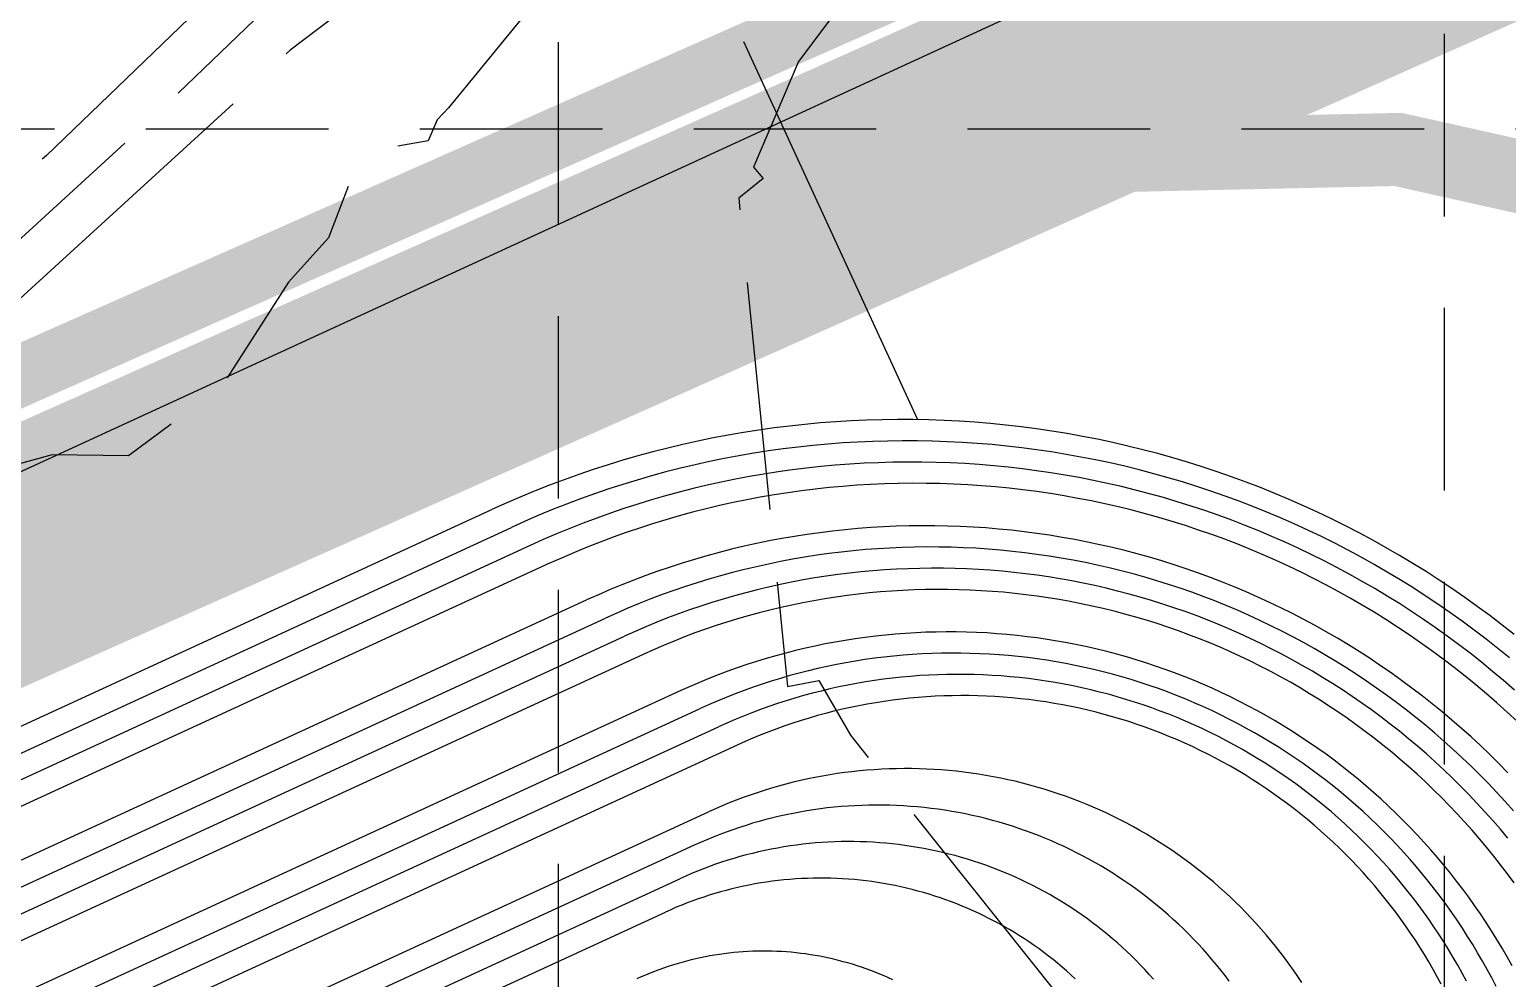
# Model space of a CAD drawing. Header units: inches. Extents: x 2439273 to 2445077, y 7048639 to 7057917.
# Drawn here: x 2443680.6 to 2443923.4, y 7055454.5 to 7055610.4 of the extents above; entities that cross this region are included whole.
import ezdxf

# ---------------------------------------------------------------- set-up
doc = ezdxf.new("R2010")
doc.units = ezdxf.units.IN
doc.header["$LTSCALE"] = 300
doc.header["$MEASUREMENT"] = 0
for name, pattern in [('DASHED', [0.29, 0.25, -0.04]), ('DASHEDX2', [0.165, 0.125, -0.04]), ('HIDDEN', [0.375, 0.25, -0.125]), ('PHANTOM', [4.25, 3.5, -0.15, 0.15, -0.15, 0.15, -0.15])]:
    doc.linetypes.add(name, pattern=pattern)
for name, color, linetype in [('BOUNDARY', 24, 'PHANTOM'), ('DRAINAGE_AREA', 250, 'DASHEDX2'), ('EC', 43, 'DASHEDX2'), ('GRID', 254, 'HIDDEN'), ('LIMITS OF DISTURBANCE', 1, 'HIDDEN'), ('new', 3, 'Continuous'), ('PC', 43, 'DASHEDX2'), ('SILT FENCE', 200, 'Continuous')]:
    doc.layers.add(name, color=color, linetype=linetype)

msp = doc.modelspace()

# ---------------------------------------------------------------- linework, layer by layer
at = {"layer": 'BOUNDARY', "color": 7, "linetype": 'Continuous', "flags": 128}
msp.add_lwpolyline([(2441748.83, 7054649.57), (2442955.13, 7052964.89), (2442981.84, 7052986.15), (2442978.99, 7053079.08), (2443104.99, 7053084.19), (2443124.07, 7053099.39), (2443545.95, 7053500.83), (2443498.64, 7053611.71), (2443514.01, 7053763.96), (2443611.84, 7054000.9), (2443936.29, 7054219.1), (2444200.97, 7054649.75), (2444283.17, 7055046.25), (2444151.98, 7055473.57), (2444011.63, 7055690.75), (2443140.66, 7055289.99)], dxfattribs=at)
msp.add_lwpolyline([(2441748.83, 7054649.57), (2442955.13, 7052964.89), (2442981.84, 7052986.15), (2442978.99, 7053079.08), (2443104.99, 7053084.19), (2443124.07, 7053099.39), (2443545.95, 7053500.83), (2443498.64, 7053611.71), (2443514.01, 7053763.96), (2443611.84, 7054000.9), (2443936.29, 7054219.1), (2444200.97, 7054649.75), (2444283.17, 7055046.25), (2444151.98, 7055473.57), (2444011.63, 7055690.75), (2443140.66, 7055289.99)], dxfattribs=at)
at = {"layer": 'DRAINAGE_AREA', "color": 7, "linetype": 'DASHED', "const_width": 12, "flags": 128}
msp.add_lwpolyline([(2443106.66, 7052755.35), (2443096.8, 7052982.69), (2443073, 7053091.07), (2443087.96, 7053145.28), (2443138.25, 7053196.62), (2443245.64, 7053250.43), (2443396.74, 7053396.94), (2443402.06, 7053410.98), (2443400.1, 7053435.17), (2443361.75, 7053581.78), (2443355.66, 7053626.05), (2443360.45, 7053690.9), (2443396.83, 7053883.3), (2443421.37, 7054049.31), (2443414.77, 7054126.49), (2443427.59, 7054140.78), (2443497.6, 7054080.11), (2443546.45, 7054074.82), (2443599.67, 7054089.86), (2443685.52, 7054148.73), (2443804.94, 7054275.14), (2443922.68, 7054400.33), (2443990.83, 7054505.4), (2444058.57, 7054642.79), (2444106.47, 7054805.37), (2444125.27, 7054960.81), (2444123.2, 7055116.72), (2444064.64, 7055322.88), (2444010.18, 7055463.55), (2443984.7, 7055528.55), (2443959.04, 7055566.29), (2443932.51, 7055584.7), (2443905.48, 7055590.74), (2443851.57, 7055589.55), (2443765.99, 7055561.71), (2443663.38, 7055510.99), (2443526.32, 7055444.97), (2443425.34, 7055399.43), (2443302.28, 7055347.44), (2443212.92, 7055306.2), (2443135.2, 7055270.14), (2442881.65, 7055688.23), (2442876.71, 7055729.81), (2442799.41, 7055726.7), (2442738.04, 7055727.32), (2442685.42, 7055731.26), (2442624.65, 7055737.58), (2442572.25, 7055746.95), (2442523.23, 7055757.19), (2442430.32, 7055787.75), (2442371.93, 7055810.61), (2442291.41, 7055853.15), (2442173.1, 7055922.06), (2442058.06, 7055991.09), (2441727.23, 7056189.12), (2441528.98, 7056300.85), (2441427.34, 7056352.17), (2441386.01, 7056367.81), (2441347.42, 7056379.61), (2441243.61, 7056401.56), (2441166.77, 7056414.97), (2441045.88, 7056423.53), (2440971.8, 7056416.89), (2440887.42, 7056397.1), (2440803.2, 7056370.56), (2440808.87, 7056305.65), (2440829.52, 7056148.48), (2440839.18, 7056106.98), (2440849.31, 7056074.16), (2440863.85, 7056044.5), (2440887.71, 7056006.48), (2440936.05, 7055957.6), (2441004.91, 7055891.69), (2441064.92, 7055847.87)], dxfattribs=at)
at = {"layer": 'EC', "color": 43, "linetype": 'DASHED', "flags": 128}
msp.add_lwpolyline([(2443838.31, 7055717.18), (2443835.66, 7055717.22), (2443835.09, 7055716.97), (2443802.24, 7055673.81), (2443779.65, 7055649.53), (2443723.43, 7055607.07), (2443716.73, 7055600.64), (2443676.55, 7055563.88), (2443676.28, 7055563.46), (2443676.21, 7055563.4), (2443676.14, 7055563.4), (2443676, 7055563.37), (2443674.84, 7055562.87), (2443616.95, 7055535.1), (2443612.7, 7055532.18), (2443561.95, 7055509.09), (2443560.69, 7055508.48), (2443554.57, 7055505.58), (2443504.03, 7055469.56), (2443496.36, 7055466.27), (2443494.11, 7055462.11), (2443487.54, 7055459.03), (2443481.3, 7055454.84), (2443474.35, 7055452.32), (2443466.53, 7055447.86), (2443449.48, 7055444.45), (2443446.17, 7055441.52), (2443444.72, 7055441.11)], dxfattribs=at)
at = {"layer": 'EC', "color": 43, "linetype": 'DASHEDX2', "flags": 128}
for points in [[(2443879.57, 7055706.88), (2443868.28, 7055691.56), (2443867.67, 7055691.57), (2443813.05, 7055668.04), (2443809.28, 7055663.09), (2443806.69, 7055660.3), (2443791.38, 7055648.74), (2443749.47, 7055597.6), (2443747.62, 7055595.62), (2443746.13, 7055592.17), (2443735.16, 7055590.18), (2443729.74, 7055576.24), (2443723.17, 7055568.93), (2443712.45, 7055552.24), (2443705.28, 7055546.58), (2443696.9, 7055540.39), (2443684.34, 7055540.56), (2443656.56, 7055533.04), (2443655.99, 7055532.8), (2443614.25, 7055508.92), (2443602.87, 7055500.21), (2443593.39, 7055495.06), (2443570.41, 7055492.93), (2443562.32, 7055488.39), (2443551.67, 7055480.01), (2443541.68, 7055474.99), (2443537.89, 7055472.16), (2443531.24, 7055460.75), (2443525.71, 7055465.22), (2443518.52, 7055462.14), (2443517.66, 7055460.54), (2443516.52, 7055447.57)], [(2443802.8, 7055694.5), (2443795.2, 7055684.53), (2443752.6, 7055638.77), (2443718.99, 7055613.37), (2443700.07, 7055595.2), (2443672.37, 7055569.87), (2443632.02, 7055550.51), (2443610.36, 7055535.67), (2443575.21, 7055519.67), (2443559.04, 7055511.87), (2443480.73, 7055474.82), (2443475.06, 7055470.78), (2443474.2, 7055470.41), (2443473.95, 7055469.94), (2443473.21, 7055469.59), (2443472.51, 7055469.13), (2443471.73, 7055468.84), (2443470.86, 7055468.34), (2443466.58, 7055467.49), (2443438.76, 7055454), (2443398.23, 7055446.25), (2443378.42, 7055458.39)], [(2443901.86, 7055693.48), (2443896.11, 7055685.69), (2443885.39, 7055681.48), (2443867.39, 7055641.36), (2443854.91, 7055654.75), (2443824.84, 7055641.37), (2443820.65, 7055623.48), (2443807, 7055605.17), (2443799.59, 7055587.82), (2443801.19, 7055585.95), (2443797.16, 7055582.74), (2443805.15, 7055502.53), (2443810.32, 7055503.5), (2443815.52, 7055494.53), (2443872.13, 7055423.65), (2443873.65, 7055412.87), (2443906.2, 7055350.2), (2443918.07, 7055328.74), (2443919.69, 7055326.44), (2443968.58, 7055240.73), (2443976.83, 7055228.83), (2443984.9, 7055214.55), (2443989.14, 7055215.47), (2443997.87, 7055203.26), (2443997.75, 7055216.88), (2444001.92, 7055217.56), (2443998.54, 7055227.49), (2444016.53, 7055241.61), (2444066.41, 7055261.95), (2444083.72, 7055269.04), (2444085.06, 7055267.52), (2444097.05, 7055263.61), (2444115.58, 7055255.98), (2444111.95, 7055234.88), (2444110.18, 7055229.84), (2444102.47, 7055219.23), (2444096.53, 7055212.43), (2444098.15, 7055202.5), (2444090.24, 7055196.52), (2444077.22, 7055189.54), (2444062.54, 7055164.95), (2444056.88, 7055153.88), (2444054.66, 7055174.68), (2444043.67, 7055161.25), (2444016.86, 7055163.03), (2444012.32, 7055157.9), (2444037.59, 7055148.52), (2443971.98, 7055116.52), (2443968.89, 7055114.92), (2443980.57, 7055147.5), (2443977.13, 7055146.34), (2443978.37, 7055146.06), (2443962.84, 7055124.61), (2443953.51, 7055122.41), (2443938.41, 7055119.16), (2443867.04, 7055080.21), (2443865.98, 7055078.87), (2443865.01, 7055077.91), (2443865.12, 7055077.45), (2443864.14, 7055076.79), (2443860.97, 7055075.19), (2443830.92, 7055059.56), (2443787.52, 7055037.11), (2443851.28, 7055024.87), (2443934.34, 7055046.67), (2443967.55, 7055096.43), (2443974.57, 7055094.11), (2444053.33, 7055117.84), (2444066.52, 7055129.61), (2444084.3, 7055137.37), (2444145.69, 7055142.55), (2444139.24, 7055176.48), (2444128.04, 7055227.89), (2444127.62, 7055229.29), (2444120.82, 7055259.22), (2444120.75, 7055259.48), (2444116.9, 7055281.51), (2444114.15, 7055290.3), (2444112.69, 7055292.4), (2444113.48, 7055296.08), (2444050.06, 7055487.43), (2444049.7, 7055493.11), (2444045.78, 7055499.07), (2444045.35, 7055503.67), (2444016.72, 7055544.06), (2443997.19, 7055577.1)], [(2443745.38, 7055649.28), (2443725.56, 7055628), (2443714.54, 7055619.67), (2443683.4, 7055589.77), (2443668.62, 7055576.25), (2443647.09, 7055565.92), (2443608.02, 7055539.16), (2443588.48, 7055530.26), (2443557.4, 7055515.27), (2443503.42, 7055489.72), (2443469.64, 7055474.17), (2443451.15, 7055468.77), (2443436.13, 7055461.49), (2443419.03, 7055458.22), (2443410.67, 7055463.34)]]:
    msp.add_lwpolyline(points, dxfattribs=at)
at = {"layer": 'GRID', "linetype": 'HIDDEN', "ltscale": 0.4}
for p, q in [((2443913.9, 7049369.71), (2443912.8, 7057768.67)), ((2443767.83, 7049368.37), (2443767.41, 7057765.42)), ((2439424.76, 7055594.1), (2444925.44, 7055594.1))]:
    msp.add_line(p, q, dxfattribs=at)
at = {"layer": 'LIMITS OF DISTURBANCE', "linetype": 'HIDDEN', "const_width": 10, "flags": 128}
msp.add_lwpolyline([(2442886.99, 7052945.51), (2442895.43, 7053179.56), (2442913.36, 7053306.08), (2442998.8, 7053329.28), (2443093.73, 7053267.07), (2443296.25, 7053331.38), (2443338.44, 7053257.58), (2443392.24, 7053315.57), (2443340.55, 7053361.96), (2443447.09, 7053414.68), (2443517.82, 7053314.09), (2443574.97, 7053356.59), (2443489.91, 7053468.17), (2443446.06, 7053438.95), (2443383.6, 7053614.29), (2443418.05, 7053884.17), (2443327.03, 7054031.84), (2443323.07, 7054052.94), (2443416.73, 7054128.1), (2443524.9, 7054050.3), (2443573.71, 7054048.98), (2443787.41, 7054200.62), (2444024.68, 7054478.24), (2444110.5, 7054653.51), (2444155.29, 7054902.89), (2444160.77, 7055069.77), (2444147.31, 7055200.65), (2444077.57, 7055450.67), (2443950.4, 7055673.72), (2443333.94, 7055400.63), (2443359.36, 7055365.05), (2443134.35, 7055268.48), (2442886.46, 7055663.65), (2442672.88, 7055635.7), (2442663.99, 7055558.19), (2442899.02, 7055169.89), (2442892.76, 7055099.78), (2442914.05, 7055045.94), (2443178.35, 7054615.25), (2442985.45, 7054501.31), (2442726.73, 7054920.14), (2442733.57, 7054854.12), (2442852.43, 7053970.46), (2442450.39, 7053675.08), (2441832.15, 7054504.96), (2441778.69, 7054488.78), (2441880.34, 7054326.59), (2442122.98, 7053975.48), (2442344.49, 7053665.13), (2442528.89, 7053430.2), (2442805.16, 7053043.91), (2442834.55, 7052997.62)], close=True, dxfattribs=at)
at = {"layer": 'new', "color": 3, "linetype": 'PHANTOM', "flags": 128}
msp.add_lwpolyline([(2441748.83, 7054649.57), (2442955.13, 7052964.89), (2442981.84, 7052986.15), (2442978.99, 7053079.08), (2443104.99, 7053084.19), (2443124.07, 7053099.39), (2443545.95, 7053500.83), (2443498.64, 7053611.71), (2443514.01, 7053763.96), (2443611.84, 7054000.9), (2443936.29, 7054219.1), (2444200.97, 7054649.75), (2444283.17, 7055046.25), (2444151.98, 7055473.57), (2444011.63, 7055690.75), (2443140.66, 7055289.99)], dxfattribs=at)
at = {"layer": 'PC', "color": 24, "linetype": 'Continuous', "flags": 128}
for points in [[(2443826.58, 7055546.34), (2443798.01, 7055608.43)], [(2443924.56, 7055511.04), (2443922.56, 7055512.61), (2443920.54, 7055514.15), (2443918.5, 7055515.66), (2443916.43, 7055517.14), (2443914.33, 7055518.59), (2443912.22, 7055520), (2443910.08, 7055521.38), (2443907.92, 7055522.72), (2443905.74, 7055524.03), (2443903.54, 7055525.31), (2443901.32, 7055526.55), (2443899.08, 7055527.75), (2443896.82, 7055528.92), (2443894.54, 7055530.06), (2443892.25, 7055531.15), (2443889.93, 7055532.21), (2443887.61, 7055533.24), (2443885.26, 7055534.23), (2443882.9, 7055535.18), (2443880.53, 7055536.09), (2443878.14, 7055536.96), (2443875.74, 7055537.8), (2443873.32, 7055538.6), (2443870.9, 7055539.36), (2443868.46, 7055540.09), (2443866.01, 7055540.77), (2443863.55, 7055541.41), (2443861.08, 7055542.02), (2443858.6, 7055542.59), (2443856.11, 7055543.12), (2443853.61, 7055543.6), (2443851.11, 7055544.05), (2443848.6, 7055544.46), (2443846.08, 7055544.83), (2443843.56, 7055545.16), (2443841.03, 7055545.45), (2443838.5, 7055545.7), (2443835.97, 7055545.91), (2443833.43, 7055546.08), (2443830.89, 7055546.21), (2443828.35, 7055546.3), (2443825.8, 7055546.35), (2443823.26, 7055546.36), (2443820.72, 7055546.33), (2443818.17, 7055546.25), (2443815.63, 7055546.14), (2443813.09, 7055545.99), (2443810.56, 7055545.8), (2443808.02, 7055545.57), (2443805.49, 7055545.29), (2443802.97, 7055544.98), (2443800.45, 7055544.63), (2443797.94, 7055544.24), (2443795.43, 7055543.81), (2443792.93, 7055543.34), (2443790.44, 7055542.83), (2443787.96, 7055542.28), (2443785.48, 7055541.69), (2443783.02, 7055541.06), (2443780.56, 7055540.39), (2443778.12, 7055539.69), (2443775.68, 7055538.94), (2443773.26, 7055538.16), (2443770.86, 7055537.34), (2443768.46, 7055536.48), (2443766.08, 7055535.59), (2443763.72, 7055534.65), (2443761.37, 7055533.68), (2443759.03, 7055532.67), (2443756.71, 7055531.63)], [(2443923.77, 7055507.22), (2443921.87, 7055508.77), (2443919.94, 7055510.29), (2443917.99, 7055511.78), (2443916.01, 7055513.23), (2443914.01, 7055514.66), (2443911.99, 7055516.06), (2443909.95, 7055517.42), (2443907.88, 7055518.75), (2443905.8, 7055520.05), (2443903.69, 7055521.31), (2443901.57, 7055522.54), (2443899.42, 7055523.74), (2443897.26, 7055524.91), (2443895.08, 7055526.04), (2443892.88, 7055527.13), (2443890.67, 7055528.19), (2443888.43, 7055529.21), (2443886.19, 7055530.2), (2443883.92, 7055531.16), (2443881.64, 7055532.07), (2443879.35, 7055532.96), (2443877.05, 7055533.8), (2443874.73, 7055534.61), (2443872.4, 7055535.38), (2443870.05, 7055536.12), (2443867.7, 7055536.81), (2443865.33, 7055537.47), (2443862.96, 7055538.1), (2443860.57, 7055538.68), (2443858.18, 7055539.23), (2443855.78, 7055539.74), (2443853.36, 7055540.21), (2443850.95, 7055540.64), (2443848.52, 7055541.04), (2443846.09, 7055541.4), (2443843.66, 7055541.72), (2443841.22, 7055541.99), (2443838.77, 7055542.24), (2443836.33, 7055542.44), (2443833.88, 7055542.6), (2443831.42, 7055542.73), (2443828.97, 7055542.81), (2443826.51, 7055542.86), (2443824.06, 7055542.87), (2443821.6, 7055542.84), (2443819.15, 7055542.77), (2443816.69, 7055542.66), (2443814.24, 7055542.52), (2443811.79, 7055542.33), (2443809.35, 7055542.11), (2443806.91, 7055541.84), (2443804.47, 7055541.54), (2443802.04, 7055541.2), (2443799.61, 7055540.82), (2443797.19, 7055540.41), (2443794.78, 7055539.95), (2443792.37, 7055539.46), (2443789.97, 7055538.93), (2443787.58, 7055538.36), (2443785.2, 7055537.76), (2443782.83, 7055537.11), (2443780.47, 7055536.43), (2443778.12, 7055535.71), (2443775.79, 7055534.96), (2443773.46, 7055534.16), (2443771.15, 7055533.33), (2443768.85, 7055532.47), (2443766.57, 7055531.57), (2443764.3, 7055530.63), (2443762.04, 7055529.66), (2443759.81, 7055528.65)], [(2443924.61, 7055501.92), (2443922.82, 7055503.47), (2443921.01, 7055505), (2443919.17, 7055506.49), (2443917.31, 7055507.96), (2443915.43, 7055509.39), (2443913.52, 7055510.8), (2443911.6, 7055512.18), (2443909.65, 7055513.52), (2443907.68, 7055514.84), (2443905.69, 7055516.12), (2443903.68, 7055517.37), (2443901.65, 7055518.59), (2443899.6, 7055519.78), (2443897.53, 7055520.93), (2443895.44, 7055522.06), (2443893.34, 7055523.15), (2443891.22, 7055524.2), (2443889.08, 7055525.22), (2443886.93, 7055526.21), (2443884.76, 7055527.16), (2443882.58, 7055528.08), (2443880.38, 7055528.97), (2443878.17, 7055529.82), (2443875.95, 7055530.63), (2443873.71, 7055531.41), (2443871.47, 7055532.16), (2443869.21, 7055532.87), (2443866.94, 7055533.54), (2443864.65, 7055534.18), (2443862.36, 7055534.78), (2443860.06, 7055535.34), (2443857.75, 7055535.87), (2443855.44, 7055536.36), (2443853.11, 7055536.82), (2443850.78, 7055537.23), (2443848.45, 7055537.61), (2443846.1, 7055537.96), (2443843.75, 7055538.27), (2443841.4, 7055538.54), (2443839.04, 7055538.77), (2443836.68, 7055538.96), (2443834.32, 7055539.12), (2443831.96, 7055539.24), (2443829.59, 7055539.32), (2443827.22, 7055539.37), (2443824.85, 7055539.38), (2443822.48, 7055539.35), (2443820.12, 7055539.28), (2443817.75, 7055539.18), (2443815.39, 7055539.04), (2443813.02, 7055538.86), (2443810.67, 7055538.64), (2443808.31, 7055538.39), (2443805.96, 7055538.1), (2443803.62, 7055537.77), (2443801.28, 7055537.41), (2443798.94, 7055537.01), (2443796.61, 7055536.57), (2443794.29, 7055536.09), (2443791.98, 7055535.58), (2443789.68, 7055535.03), (2443787.38, 7055534.45), (2443785.1, 7055533.83), (2443782.82, 7055533.17), (2443780.56, 7055532.48), (2443778.3, 7055531.75), (2443776.06, 7055530.98), (2443773.83, 7055530.18), (2443771.62, 7055529.35), (2443769.41, 7055528.48), (2443767.22, 7055527.58), (2443765.05, 7055526.64), (2443762.89, 7055525.66)], [(2443925.09, 7055496.75), (2443923.41, 7055498.3), (2443921.71, 7055499.82), (2443919.99, 7055501.32), (2443918.25, 7055502.78), (2443916.48, 7055504.22), (2443914.69, 7055505.63), (2443912.87, 7055507.02), (2443911.04, 7055508.37), (2443909.18, 7055509.7), (2443907.31, 7055510.99), (2443905.41, 7055512.26), (2443903.49, 7055513.49), (2443901.56, 7055514.7), (2443899.6, 7055515.87), (2443897.63, 7055517.02), (2443895.64, 7055518.13), (2443893.63, 7055519.21), (2443891.6, 7055520.26), (2443889.56, 7055521.28), (2443887.5, 7055522.26), (2443885.43, 7055523.21), (2443883.34, 7055524.13), (2443881.24, 7055525.02), (2443879.13, 7055525.87), (2443877, 7055526.69), (2443874.86, 7055527.47), (2443872.7, 7055528.22), (2443870.54, 7055528.94), (2443868.36, 7055529.62), (2443866.18, 7055530.27), (2443863.98, 7055530.88), (2443861.77, 7055531.46), (2443859.56, 7055532), (2443857.33, 7055532.51), (2443855.1, 7055532.99), (2443852.87, 7055533.42), (2443850.62, 7055533.83), (2443848.37, 7055534.19), (2443846.11, 7055534.52), (2443843.85, 7055534.82), (2443841.59, 7055535.08), (2443839.32, 7055535.3), (2443837.04, 7055535.49), (2443834.77, 7055535.64), (2443832.49, 7055535.76), (2443830.21, 7055535.84), (2443827.93, 7055535.88), (2443825.65, 7055535.89), (2443823.37, 7055535.86), (2443821.09, 7055535.8), (2443818.81, 7055535.7), (2443816.54, 7055535.56), (2443814.26, 7055535.39), (2443811.99, 7055535.18), (2443809.72, 7055534.94), (2443807.46, 7055534.66), (2443805.2, 7055534.34), (2443802.95, 7055533.99), (2443800.7, 7055533.61), (2443798.46, 7055533.18), (2443796.22, 7055532.73), (2443794, 7055532.23), (2443791.78, 7055531.71), (2443789.57, 7055531.14), (2443787.37, 7055530.54), (2443785.18, 7055529.91), (2443783, 7055529.24), (2443780.83, 7055528.54), (2443778.67, 7055527.81), (2443776.52, 7055527.04), (2443774.39, 7055526.23), (2443772.27, 7055525.4), (2443770.16, 7055524.53), (2443768.06, 7055523.62), (2443765.98, 7055522.69)], [(2443148.8, 7055251.91), (2443756.71, 7055531.63)], [(2443150.47, 7055248.27), (2443759.81, 7055528.65)], [(2443923.53, 7055488.35), (2443922.05, 7055489.86), (2443920.56, 7055491.33), (2443919.03, 7055492.79), (2443917.49, 7055494.22), (2443915.92, 7055495.62), (2443914.33, 7055497), (2443912.72, 7055498.36), (2443911.09, 7055499.68), (2443909.43, 7055500.99), (2443907.76, 7055502.26), (2443906.07, 7055503.51), (2443904.35, 7055504.74), (2443902.62, 7055505.93), (2443900.87, 7055507.1), (2443899.1, 7055508.24), (2443897.31, 7055509.36), (2443895.51, 7055510.44), (2443893.69, 7055511.5), (2443891.85, 7055512.52), (2443890, 7055513.52), (2443888.13, 7055514.49), (2443886.24, 7055515.43), (2443884.34, 7055516.33), (2443882.43, 7055517.21), (2443880.5, 7055518.06), (2443878.56, 7055518.88), (2443876.61, 7055519.66), (2443874.64, 7055520.42), (2443872.67, 7055521.14), (2443870.68, 7055521.84), (2443868.68, 7055522.5), (2443866.67, 7055523.13), (2443864.66, 7055523.73), (2443862.63, 7055524.29), (2443860.59, 7055524.83), (2443858.55, 7055525.33), (2443856.49, 7055525.8), (2443854.44, 7055526.23), (2443852.37, 7055526.64), (2443850.3, 7055527.01), (2443848.22, 7055527.35), (2443846.14, 7055527.65), (2443844.05, 7055527.93), (2443841.96, 7055528.17), (2443839.86, 7055528.37), (2443837.77, 7055528.55), (2443835.66, 7055528.69), (2443833.56, 7055528.79), (2443831.46, 7055528.87), (2443829.35, 7055528.91), (2443827.25, 7055528.92), (2443825.14, 7055528.89), (2443823.04, 7055528.83), (2443820.94, 7055528.74), (2443818.84, 7055528.61), (2443816.74, 7055528.45), (2443814.64, 7055528.26), (2443812.55, 7055528.04), (2443810.46, 7055527.78), (2443808.37, 7055527.49), (2443806.29, 7055527.16), (2443804.22, 7055526.81), (2443802.15, 7055526.42), (2443800.09, 7055525.99), (2443798.03, 7055525.54), (2443795.98, 7055525.05), (2443793.94, 7055524.53), (2443791.91, 7055523.98), (2443789.89, 7055523.4), (2443787.88, 7055522.78), (2443785.87, 7055522.13), (2443783.88, 7055521.45), (2443781.9, 7055520.74), (2443779.93, 7055520), (2443777.97, 7055519.23), (2443776.03, 7055518.43), (2443774.09, 7055517.59), (2443772.17, 7055516.73)], [(2443762.89, 7055525.66), (2443152.14, 7055244.64)], [(2443924.42, 7055482.11), (2443923.08, 7055483.61), (2443921.71, 7055485.1), (2443920.32, 7055486.56), (2443918.9, 7055488), (2443917.47, 7055489.41), (2443916.01, 7055490.81), (2443914.53, 7055492.18), (2443913.02, 7055493.52), (2443911.5, 7055494.84), (2443909.96, 7055496.14), (2443908.39, 7055497.42), (2443906.81, 7055498.66), (2443905.2, 7055499.89), (2443903.58, 7055501.09), (2443901.94, 7055502.26), (2443900.28, 7055503.4), (2443898.6, 7055504.52), (2443896.9, 7055505.62), (2443895.19, 7055506.68), (2443893.46, 7055507.72), (2443891.72, 7055508.73), (2443889.96, 7055509.72), (2443888.18, 7055510.67), (2443886.39, 7055511.6), (2443884.58, 7055512.5), (2443882.76, 7055513.37), (2443880.93, 7055514.21), (2443879.08, 7055515.03), (2443877.22, 7055515.81), (2443875.35, 7055516.56), (2443873.47, 7055517.29), (2443871.57, 7055517.98), (2443869.67, 7055518.64), (2443867.75, 7055519.28), (2443865.83, 7055519.88), (2443863.89, 7055520.46), (2443861.95, 7055521), (2443860, 7055521.51), (2443858.04, 7055521.99), (2443856.07, 7055522.44), (2443854.1, 7055522.86), (2443852.12, 7055523.25), (2443850.14, 7055523.6), (2443848.14, 7055523.93), (2443846.15, 7055524.22), (2443844.15, 7055524.48), (2443842.14, 7055524.71), (2443840.14, 7055524.91), (2443838.13, 7055525.08), (2443836.11, 7055525.21), (2443834.1, 7055525.31), (2443832.08, 7055525.38), (2443830.07, 7055525.42), (2443828.05, 7055525.43), (2443826.03, 7055525.4), (2443824.01, 7055525.35), (2443822, 7055525.26), (2443819.98, 7055525.14), (2443817.97, 7055524.99), (2443815.96, 7055524.8), (2443813.96, 7055524.59), (2443811.96, 7055524.34), (2443809.96, 7055524.06), (2443807.96, 7055523.75), (2443805.98, 7055523.41), (2443803.99, 7055523.03), (2443802.02, 7055522.63), (2443800.05, 7055522.19), (2443798.09, 7055521.73), (2443796.13, 7055521.23), (2443794.18, 7055520.7), (2443792.25, 7055520.14), (2443790.32, 7055519.55), (2443788.4, 7055518.93), (2443786.49, 7055518.28), (2443784.59, 7055517.6), (2443782.7, 7055516.89), (2443780.82, 7055516.15), (2443778.96, 7055515.38), (2443777.11, 7055514.58), (2443775.27, 7055513.75)], [(2443765.98, 7055522.69), (2443153.81, 7055241.01)], [(2443923.53, 7055477.57), (2443922.29, 7055479.05), (2443921.03, 7055480.51), (2443919.74, 7055481.94), (2443918.43, 7055483.36), (2443917.1, 7055484.76), (2443915.75, 7055486.14), (2443914.38, 7055487.49), (2443912.98, 7055488.82), (2443911.56, 7055490.13), (2443910.13, 7055491.42), (2443908.67, 7055492.69), (2443907.19, 7055493.93), (2443905.7, 7055495.15), (2443904.18, 7055496.34), (2443902.65, 7055497.51), (2443901.09, 7055498.66), (2443899.52, 7055499.78), (2443897.94, 7055500.88), (2443896.33, 7055501.95), (2443894.71, 7055502.99), (2443893.07, 7055504.01), (2443891.42, 7055505.01), (2443889.75, 7055505.97), (2443888.06, 7055506.91), (2443886.36, 7055507.83), (2443884.65, 7055508.72), (2443882.92, 7055509.58), (2443881.18, 7055510.41), (2443879.43, 7055511.21), (2443877.66, 7055511.99), (2443875.88, 7055512.74), (2443874.09, 7055513.46), (2443872.29, 7055514.15), (2443870.48, 7055514.82), (2443868.66, 7055515.45), (2443866.83, 7055516.06), (2443864.98, 7055516.64), (2443863.13, 7055517.18), (2443861.28, 7055517.7), (2443859.41, 7055518.19), (2443857.54, 7055518.65), (2443855.65, 7055519.08), (2443853.77, 7055519.48), (2443851.87, 7055519.85), (2443849.97, 7055520.19), (2443848.07, 7055520.5), (2443846.16, 7055520.78), (2443844.25, 7055521.03), (2443842.33, 7055521.25), (2443840.41, 7055521.44), (2443838.49, 7055521.6), (2443836.56, 7055521.73), (2443834.63, 7055521.83), (2443832.71, 7055521.9), (2443830.78, 7055521.94), (2443828.85, 7055521.94), (2443826.92, 7055521.92), (2443824.99, 7055521.86), (2443823.06, 7055521.78), (2443821.13, 7055521.66), (2443819.21, 7055521.52), (2443817.29, 7055521.34), (2443815.37, 7055521.14), (2443813.45, 7055520.9), (2443811.54, 7055520.63), (2443809.64, 7055520.34), (2443807.74, 7055520.01), (2443805.84, 7055519.65), (2443803.95, 7055519.26), (2443802.06, 7055518.85), (2443800.19, 7055518.4), (2443798.32, 7055517.92), (2443796.46, 7055517.42), (2443794.6, 7055516.88), (2443792.76, 7055516.32), (2443790.92, 7055515.72), (2443789.09, 7055515.1), (2443787.28, 7055514.45), (2443785.47, 7055513.77), (2443783.68, 7055513.06), (2443781.89, 7055512.33), (2443780.12, 7055511.56), (2443778.36, 7055510.77)], [(2443924.53, 7055470.26), (2443923.44, 7055471.75), (2443922.33, 7055473.21), (2443921.19, 7055474.66), (2443920.03, 7055476.09), (2443918.84, 7055477.5), (2443917.64, 7055478.9), (2443916.41, 7055480.27), (2443915.16, 7055481.62), (2443913.89, 7055482.96), (2443912.6, 7055484.27), (2443911.29, 7055485.56), (2443909.96, 7055486.84), (2443908.6, 7055488.09), (2443907.23, 7055489.32), (2443905.84, 7055490.52), (2443904.43, 7055491.71), (2443903, 7055492.87), (2443901.56, 7055494.01), (2443900.09, 7055495.13), (2443898.61, 7055496.22), (2443897.11, 7055497.29), (2443895.59, 7055498.34), (2443894.06, 7055499.36), (2443892.51, 7055500.36), (2443890.95, 7055501.33), (2443889.37, 7055502.28), (2443887.78, 7055503.21), (2443886.17, 7055504.11), (2443884.55, 7055504.98), (2443882.91, 7055505.82), (2443881.26, 7055506.65), (2443879.6, 7055507.44), (2443877.93, 7055508.21), (2443876.24, 7055508.95), (2443874.54, 7055509.67), (2443872.83, 7055510.35), (2443871.11, 7055511.02), (2443869.38, 7055511.65), (2443867.64, 7055512.26), (2443865.9, 7055512.84), (2443864.14, 7055513.39), (2443862.37, 7055513.91), (2443860.6, 7055514.4), (2443858.82, 7055514.87), (2443857.03, 7055515.31), (2443855.23, 7055515.72), (2443853.43, 7055516.1), (2443851.62, 7055516.46), (2443849.81, 7055516.78), (2443847.99, 7055517.08), (2443846.17, 7055517.35), (2443844.34, 7055517.59), (2443842.51, 7055517.8), (2443840.68, 7055517.98), (2443838.84, 7055518.13), (2443837, 7055518.25), (2443835.17, 7055518.34), (2443833.32, 7055518.41), (2443831.48, 7055518.44), (2443829.64, 7055518.45), (2443827.8, 7055518.43), (2443825.96, 7055518.38), (2443824.12, 7055518.3), (2443822.28, 7055518.19), (2443820.44, 7055518.05), (2443818.61, 7055517.88), (2443816.78, 7055517.68), (2443814.95, 7055517.46), (2443813.12, 7055517.2), (2443811.3, 7055516.92), (2443809.49, 7055516.61), (2443807.68, 7055516.26), (2443805.87, 7055515.89), (2443804.07, 7055515.5), (2443802.28, 7055515.07), (2443800.5, 7055514.62), (2443798.72, 7055514.13), (2443796.95, 7055513.62), (2443795.19, 7055513.08), (2443793.44, 7055512.52), (2443791.69, 7055511.92), (2443789.96, 7055511.3), (2443788.23, 7055510.65), (2443786.52, 7055509.97), (2443784.82, 7055509.27), (2443783.13, 7055508.54), (2443781.45, 7055507.78)], [(2443157.16, 7055233.74), (2443772.17, 7055516.73)], [(2443158.83, 7055230.1), (2443775.27, 7055513.75)], [(2443924.21, 7055456.62), (2443923.4, 7055458.07), (2443922.56, 7055459.51), (2443921.71, 7055460.94), (2443920.83, 7055462.36), (2443919.93, 7055463.76), (2443919, 7055465.15), (2443918.06, 7055466.52), (2443917.09, 7055467.88), (2443916.1, 7055469.22), (2443915.09, 7055470.55), (2443914.07, 7055471.86), (2443913.01, 7055473.15), (2443911.94, 7055474.43), (2443910.85, 7055475.69), (2443909.74, 7055476.93), (2443908.61, 7055478.16), (2443907.46, 7055479.36), (2443906.29, 7055480.55), (2443905.11, 7055481.72), (2443903.9, 7055482.87), (2443902.68, 7055484), (2443901.44, 7055485.12), (2443900.18, 7055486.21), (2443898.9, 7055487.28), (2443897.61, 7055488.33), (2443896.3, 7055489.37), (2443894.98, 7055490.38), (2443893.64, 7055491.37), (2443892.28, 7055492.33), (2443890.91, 7055493.28), (2443889.52, 7055494.21), (2443888.12, 7055495.11), (2443886.71, 7055495.99), (2443885.28, 7055496.85), (2443883.84, 7055497.68), (2443882.38, 7055498.5), (2443880.91, 7055499.29), (2443879.43, 7055500.05), (2443877.94, 7055500.8), (2443876.44, 7055501.51), (2443874.92, 7055502.21), (2443873.4, 7055502.88), (2443871.86, 7055503.53), (2443870.32, 7055504.15), (2443868.76, 7055504.75), (2443867.2, 7055505.32), (2443865.62, 7055505.87), (2443864.04, 7055506.4), (2443862.45, 7055506.89), (2443860.85, 7055507.37), (2443859.25, 7055507.82), (2443857.63, 7055508.24), (2443856.02, 7055508.64), (2443854.39, 7055509.01), (2443852.76, 7055509.35), (2443851.13, 7055509.67), (2443849.49, 7055509.97), (2443847.84, 7055510.24), (2443846.19, 7055510.48), (2443844.54, 7055510.69), (2443842.88, 7055510.88), (2443841.22, 7055511.05), (2443839.56, 7055511.18), (2443837.9, 7055511.3), (2443836.24, 7055511.38), (2443834.57, 7055511.44), (2443832.9, 7055511.47), (2443831.24, 7055511.48), (2443829.57, 7055511.46), (2443827.91, 7055511.41), (2443826.24, 7055511.34), (2443824.58, 7055511.24), (2443822.92, 7055511.11), (2443821.26, 7055510.96), (2443819.6, 7055510.78), (2443817.94, 7055510.58), (2443816.29, 7055510.35), (2443814.65, 7055510.09), (2443813.01, 7055509.81), (2443811.37, 7055509.5), (2443809.73, 7055509.16), (2443808.11, 7055508.8), (2443806.49, 7055508.42), (2443804.87, 7055508.01), (2443803.26, 7055507.57), (2443801.66, 7055507.11), (2443800.07, 7055506.62), (2443798.48, 7055506.11), (2443796.91, 7055505.57), (2443795.34, 7055505.01), (2443793.78, 7055504.42), (2443792.23, 7055503.81), (2443790.69, 7055503.17), (2443789.16, 7055502.51), (2443787.64, 7055501.83)], [(2443160.51, 7055226.46), (2443778.36, 7055510.77)], [(2443781.45, 7055507.78), (2443162.17, 7055222.84)], [(2443921.58, 7055453.22), (2443920.86, 7055454.63), (2443920.11, 7055456.02), (2443919.34, 7055457.4), (2443918.55, 7055458.76), (2443917.74, 7055460.12), (2443916.91, 7055461.46), (2443916.06, 7055462.79), (2443915.18, 7055464.1), (2443914.29, 7055465.4), (2443913.37, 7055466.69), (2443912.44, 7055467.96), (2443911.48, 7055469.22), (2443910.5, 7055470.46), (2443909.51, 7055471.68), (2443908.49, 7055472.89), (2443907.46, 7055474.09), (2443906.41, 7055475.26), (2443905.34, 7055476.42), (2443904.25, 7055477.57), (2443903.14, 7055478.69), (2443902.02, 7055479.8), (2443900.88, 7055480.89), (2443899.72, 7055481.96), (2443898.54, 7055483.02), (2443897.35, 7055484.05), (2443896.14, 7055485.07), (2443894.92, 7055486.07), (2443893.68, 7055487.04), (2443892.42, 7055488), (2443891.15, 7055488.94), (2443889.87, 7055489.86), (2443888.57, 7055490.75), (2443887.25, 7055491.63), (2443885.93, 7055492.48), (2443884.59, 7055493.32), (2443883.23, 7055494.13), (2443881.87, 7055494.92), (2443880.49, 7055495.69), (2443879.1, 7055496.44), (2443877.7, 7055497.17), (2443876.28, 7055497.87), (2443874.86, 7055498.55), (2443873.42, 7055499.21), (2443871.98, 7055499.85), (2443870.52, 7055500.46), (2443869.06, 7055501.05), (2443867.58, 7055501.62), (2443866.1, 7055502.16), (2443864.61, 7055502.68), (2443863.11, 7055503.18), (2443861.61, 7055503.65), (2443860.09, 7055504.1), (2443858.57, 7055504.52), (2443857.04, 7055504.92), (2443855.51, 7055505.3), (2443853.97, 7055505.65), (2443852.43, 7055505.98), (2443850.88, 7055506.28), (2443849.32, 7055506.56), (2443847.77, 7055506.81), (2443846.2, 7055507.04), (2443844.64, 7055507.25), (2443843.07, 7055507.43), (2443841.5, 7055507.58), (2443839.92, 7055507.71), (2443838.35, 7055507.82), (2443836.77, 7055507.9), (2443835.19, 7055507.95), (2443833.62, 7055507.98), (2443832.04, 7055507.99), (2443830.46, 7055507.97), (2443828.88, 7055507.93), (2443827.3, 7055507.86), (2443825.73, 7055507.76), (2443824.15, 7055507.64), (2443822.58, 7055507.5), (2443821.01, 7055507.33), (2443819.44, 7055507.14), (2443817.88, 7055506.92), (2443816.32, 7055506.67), (2443814.76, 7055506.41), (2443813.21, 7055506.11), (2443811.67, 7055505.8), (2443810.12, 7055505.46), (2443808.59, 7055505.09), (2443807.06, 7055504.7), (2443805.53, 7055504.29), (2443804.02, 7055503.85), (2443802.51, 7055503.39), (2443801.01, 7055502.9), (2443799.51, 7055502.39), (2443798.03, 7055501.86), (2443796.55, 7055501.3), (2443795.08, 7055500.72), (2443793.62, 7055500.12), (2443792.17, 7055499.5), (2443790.73, 7055498.85)], [(2443916.72, 7055454.1), (2443916.02, 7055455.42), (2443915.29, 7055456.72), (2443914.55, 7055458.01), (2443913.78, 7055459.29), (2443912.99, 7055460.56), (2443912.19, 7055461.81), (2443911.36, 7055463.05), (2443910.51, 7055464.28), (2443909.65, 7055465.5), (2443908.77, 7055466.7), (2443907.86, 7055467.88), (2443906.94, 7055469.06), (2443906, 7055470.21), (2443905.04, 7055471.36), (2443904.07, 7055472.48), (2443903.07, 7055473.59), (2443902.06, 7055474.69), (2443901.03, 7055475.77), (2443899.99, 7055476.83), (2443898.93, 7055477.88), (2443897.85, 7055478.91), (2443896.75, 7055479.92), (2443895.64, 7055480.92), (2443894.52, 7055481.9), (2443893.38, 7055482.85), (2443892.22, 7055483.8), (2443891.05, 7055484.72), (2443889.86, 7055485.62), (2443888.66, 7055486.51), (2443887.45, 7055487.38), (2443886.22, 7055488.22), (2443884.98, 7055489.05), (2443883.73, 7055489.86), (2443882.46, 7055490.65), (2443881.19, 7055491.41), (2443879.9, 7055492.16), (2443878.59, 7055492.89), (2443877.28, 7055493.6), (2443875.96, 7055494.28), (2443874.62, 7055494.95), (2443873.28, 7055495.59), (2443871.92, 7055496.21), (2443870.56, 7055496.81), (2443869.18, 7055497.39), (2443867.8, 7055497.95), (2443866.41, 7055498.48), (2443865.01, 7055499), (2443863.6, 7055499.49), (2443862.18, 7055499.96), (2443860.76, 7055500.4), (2443859.33, 7055500.83), (2443857.9, 7055501.23), (2443856.45, 7055501.6), (2443855.01, 7055501.96), (2443853.55, 7055502.29), (2443852.09, 7055502.6), (2443850.63, 7055502.89), (2443849.16, 7055503.15), (2443847.69, 7055503.39), (2443846.22, 7055503.61), (2443844.74, 7055503.8), (2443843.26, 7055503.97), (2443841.77, 7055504.12), (2443840.29, 7055504.24), (2443838.8, 7055504.34), (2443837.31, 7055504.42), (2443835.82, 7055504.47), (2443834.33, 7055504.5), (2443832.84, 7055504.5), (2443831.35, 7055504.48), (2443829.85, 7055504.44), (2443828.37, 7055504.38), (2443826.88, 7055504.29), (2443825.39, 7055504.17), (2443823.9, 7055504.04), (2443822.42, 7055503.88), (2443820.94, 7055503.7), (2443819.47, 7055503.49), (2443817.99, 7055503.26), (2443816.52, 7055503.01), (2443815.06, 7055502.73), (2443813.6, 7055502.43), (2443812.14, 7055502.11), (2443810.69, 7055501.76), (2443809.25, 7055501.4), (2443807.81, 7055501.01), (2443806.37, 7055500.59), (2443804.95, 7055500.16), (2443803.53, 7055499.7), (2443802.12, 7055499.22), (2443800.71, 7055498.71), (2443799.32, 7055498.19), (2443797.93, 7055497.64), (2443796.55, 7055497.07), (2443795.18, 7055496.48), (2443793.83, 7055495.87)], [(2443787.64, 7055501.83), (2443165.52, 7055215.57)], [(2443912.58, 7055453.58), (2443911.92, 7055454.82), (2443911.24, 7055456.04), (2443910.54, 7055457.26), (2443909.82, 7055458.46), (2443909.08, 7055459.66), (2443908.32, 7055460.84), (2443907.54, 7055462), (2443906.74, 7055463.16), (2443905.93, 7055464.3), (2443905.1, 7055465.43), (2443904.25, 7055466.55), (2443903.38, 7055467.65), (2443902.5, 7055468.74), (2443901.59, 7055469.82), (2443900.68, 7055470.88), (2443899.74, 7055471.93), (2443898.79, 7055472.96), (2443897.82, 7055473.97), (2443896.84, 7055474.97), (2443895.84, 7055475.96), (2443894.82, 7055476.93), (2443893.79, 7055477.88), (2443892.75, 7055478.82), (2443891.69, 7055479.74), (2443890.61, 7055480.64), (2443889.52, 7055481.53), (2443888.42, 7055482.4), (2443887.31, 7055483.25), (2443886.18, 7055484.08), (2443885.04, 7055484.9), (2443883.88, 7055485.69), (2443882.71, 7055486.47), (2443881.53, 7055487.23), (2443880.34, 7055487.97), (2443879.14, 7055488.7), (2443877.93, 7055489.4), (2443876.7, 7055490.09), (2443875.46, 7055490.75), (2443874.22, 7055491.4), (2443872.96, 7055492.02), (2443871.7, 7055492.63), (2443870.42, 7055493.21), (2443869.14, 7055493.78), (2443867.84, 7055494.32), (2443866.54, 7055494.85), (2443865.23, 7055495.35), (2443863.91, 7055495.83), (2443862.59, 7055496.29), (2443861.26, 7055496.74), (2443859.92, 7055497.16), (2443858.57, 7055497.55), (2443857.22, 7055497.93), (2443855.86, 7055498.29), (2443854.5, 7055498.62), (2443853.13, 7055498.93), (2443851.76, 7055499.23), (2443850.38, 7055499.5), (2443849, 7055499.74), (2443847.62, 7055499.97), (2443846.23, 7055500.17), (2443844.84, 7055500.35), (2443843.44, 7055500.51), (2443842.04, 7055500.65), (2443840.65, 7055500.77), (2443839.25, 7055500.86), (2443837.84, 7055500.93), (2443836.44, 7055500.98), (2443835.04, 7055501.01), (2443833.64, 7055501.01), (2443832.23, 7055501), (2443830.83, 7055500.96), (2443829.43, 7055500.9), (2443828.03, 7055500.81), (2443826.63, 7055500.71), (2443825.23, 7055500.58), (2443823.83, 7055500.43), (2443822.44, 7055500.26), (2443821.05, 7055500.06), (2443819.66, 7055499.85), (2443818.28, 7055499.61), (2443816.9, 7055499.35), (2443815.53, 7055499.07), (2443814.16, 7055498.76), (2443812.79, 7055498.44), (2443811.43, 7055498.09), (2443810.08, 7055497.72), (2443808.73, 7055497.33), (2443807.39, 7055496.92), (2443806.05, 7055496.49), (2443804.72, 7055496.04), (2443803.4, 7055495.57), (2443802.09, 7055495.07), (2443800.78, 7055494.56), (2443799.49, 7055494.02), (2443798.2, 7055493.46), (2443796.92, 7055492.89), (2443170.53, 7055204.67)], [(2443167.19, 7055211.94), (2443790.73, 7055498.85)], [(2443168.86, 7055208.3), (2443793.83, 7055495.87)], [(2443889.68, 7055453.86), (2443889, 7055454.88), (2443888.3, 7055455.9), (2443887.59, 7055456.9), (2443886.86, 7055457.88), (2443886.12, 7055458.86), (2443885.36, 7055459.83), (2443884.58, 7055460.78), (2443883.79, 7055461.72), (2443882.99, 7055462.65), (2443882.17, 7055463.57), (2443881.34, 7055464.47), (2443880.49, 7055465.36), (2443879.63, 7055466.23), (2443878.76, 7055467.1), (2443877.87, 7055467.94), (2443876.97, 7055468.78), (2443876.05, 7055469.6), (2443875.13, 7055470.4), (2443874.19, 7055471.19), (2443873.23, 7055471.97), (2443872.27, 7055472.73), (2443871.29, 7055473.47), (2443870.3, 7055474.2), (2443869.31, 7055474.92), (2443868.29, 7055475.61), (2443867.27, 7055476.29), (2443866.24, 7055476.96), (2443865.2, 7055477.61), (2443864.15, 7055478.24), (2443863.08, 7055478.86), (2443862.01, 7055479.46), (2443860.93, 7055480.04), (2443859.84, 7055480.6), (2443858.74, 7055481.15), (2443857.63, 7055481.68), (2443856.52, 7055482.19), (2443855.39, 7055482.69), (2443854.26, 7055483.16), (2443853.12, 7055483.62), (2443851.97, 7055484.06), (2443850.82, 7055484.49), (2443849.66, 7055484.89), (2443848.5, 7055485.28), (2443847.32, 7055485.64), (2443846.15, 7055485.99), (2443844.96, 7055486.32), (2443843.78, 7055486.63), (2443842.58, 7055486.93), (2443841.39, 7055487.2), (2443840.19, 7055487.46), (2443838.98, 7055487.69), (2443837.77, 7055487.91), (2443836.56, 7055488.11), (2443835.34, 7055488.28), (2443834.13, 7055488.44), (2443832.91, 7055488.58), (2443831.68, 7055488.7), (2443830.46, 7055488.8), (2443829.24, 7055488.89), (2443828.01, 7055488.95), (2443826.78, 7055488.99), (2443825.55, 7055489.02), (2443824.33, 7055489.02), (2443823.1, 7055489.01), (2443821.87, 7055488.97), (2443820.64, 7055488.92), (2443819.42, 7055488.84), (2443818.19, 7055488.75), (2443816.97, 7055488.64), (2443815.75, 7055488.51), (2443814.53, 7055488.36), (2443813.31, 7055488.19), (2443812.1, 7055488), (2443810.89, 7055487.79), (2443809.68, 7055487.56), (2443808.48, 7055487.32), (2443807.28, 7055487.05), (2443806.09, 7055486.77), (2443804.9, 7055486.46), (2443803.71, 7055486.14), (2443802.53, 7055485.8), (2443801.36, 7055485.44), (2443800.19, 7055485.06), (2443799.03, 7055484.67), (2443797.87, 7055484.25), (2443796.72, 7055483.82), (2443795.58, 7055483.37), (2443794.44, 7055482.9), (2443793.32, 7055482.41), (2443792.2, 7055481.91)], [(2443877.74, 7055454.11), (2443877.05, 7055455.02), (2443876.35, 7055455.92), (2443875.63, 7055456.8), (2443874.89, 7055457.68), (2443874.15, 7055458.54), (2443873.39, 7055459.39), (2443872.61, 7055460.23), (2443871.83, 7055461.05), (2443871.03, 7055461.87), (2443870.22, 7055462.67), (2443869.39, 7055463.45), (2443868.55, 7055464.23), (2443867.71, 7055464.99), (2443866.84, 7055465.74), (2443865.97, 7055466.47), (2443865.09, 7055467.19), (2443864.19, 7055467.9), (2443863.29, 7055468.59), (2443862.37, 7055469.26), (2443861.44, 7055469.93), (2443860.5, 7055470.58), (2443859.55, 7055471.21), (2443858.59, 7055471.83), (2443857.63, 7055472.43), (2443856.65, 7055473.02), (2443855.66, 7055473.59), (2443854.67, 7055474.14), (2443853.66, 7055474.68), (2443852.65, 7055475.21), (2443851.63, 7055475.72), (2443850.6, 7055476.21), (2443849.56, 7055476.68), (2443848.52, 7055477.14), (2443847.47, 7055477.59), (2443846.41, 7055478.01), (2443845.35, 7055478.42), (2443844.28, 7055478.81), (2443843.2, 7055479.19), (2443842.12, 7055479.55), (2443841.03, 7055479.89), (2443839.94, 7055480.21), (2443838.84, 7055480.52), (2443837.73, 7055480.81), (2443836.63, 7055481.08), (2443835.52, 7055481.33), (2443834.4, 7055481.57), (2443833.28, 7055481.79), (2443832.16, 7055481.99), (2443831.03, 7055482.18), (2443829.91, 7055482.34), (2443828.77, 7055482.49), (2443827.64, 7055482.62), (2443826.51, 7055482.73), (2443825.37, 7055482.82), (2443824.23, 7055482.9), (2443823.09, 7055482.96), (2443821.95, 7055483), (2443820.81, 7055483.02), (2443819.67, 7055483.02), (2443818.53, 7055483.01), (2443817.39, 7055482.98), (2443816.25, 7055482.93), (2443815.12, 7055482.86), (2443813.98, 7055482.77), (2443812.84, 7055482.67), (2443811.71, 7055482.55), (2443810.58, 7055482.41), (2443809.45, 7055482.25), (2443808.32, 7055482.08), (2443807.2, 7055481.88), (2443806.08, 7055481.67), (2443804.96, 7055481.44), (2443803.85, 7055481.2), (2443802.74, 7055480.93), (2443801.63, 7055480.65), (2443800.53, 7055480.35), (2443799.44, 7055480.03), (2443798.35, 7055479.7), (2443797.26, 7055479.35), (2443796.18, 7055478.98), (2443795.11, 7055478.6), (2443794.04, 7055478.2), (2443792.98, 7055477.78), (2443791.93, 7055477.34), (2443790.88, 7055476.89), (2443789.84, 7055476.42)], [(2443173.88, 7055197.4), (2443792.2, 7055481.91)], [(2443789.84, 7055476.42), (2443175.55, 7055193.77)], [(2443865.3, 7055454.43), (2443864.6, 7055455.21), (2443863.89, 7055455.99), (2443863.16, 7055456.75), (2443862.43, 7055457.5), (2443861.68, 7055458.24), (2443860.91, 7055458.96), (2443860.14, 7055459.68), (2443859.36, 7055460.38), (2443858.56, 7055461.07), (2443857.76, 7055461.75), (2443856.94, 7055462.41), (2443856.11, 7055463.06), (2443855.28, 7055463.7), (2443854.43, 7055464.33), (2443853.57, 7055464.94), (2443852.71, 7055465.54), (2443851.83, 7055466.12), (2443850.95, 7055466.69), (2443850.05, 7055467.25), (2443849.15, 7055467.79), (2443848.24, 7055468.32), (2443847.32, 7055468.83), (2443846.4, 7055469.33), (2443845.46, 7055469.81), (2443844.52, 7055470.28), (2443843.57, 7055470.74), (2443842.61, 7055471.18), (2443841.65, 7055471.6), (2443840.68, 7055472.01), (2443839.7, 7055472.4), (2443838.72, 7055472.78), (2443837.73, 7055473.14), (2443836.74, 7055473.49), (2443835.74, 7055473.82), (2443834.73, 7055474.13), (2443833.73, 7055474.43), (2443832.71, 7055474.72), (2443831.69, 7055474.98), (2443830.67, 7055475.23), (2443829.64, 7055475.47), (2443828.62, 7055475.69), (2443827.58, 7055475.89), (2443826.55, 7055476.08), (2443825.51, 7055476.25), (2443824.47, 7055476.4), (2443823.42, 7055476.53), (2443822.38, 7055476.65), (2443821.33, 7055476.76), (2443820.28, 7055476.84), (2443819.23, 7055476.91), (2443818.18, 7055476.97), (2443817.13, 7055477.01), (2443816.07, 7055477.03), (2443815.02, 7055477.03), (2443813.97, 7055477.02), (2443812.92, 7055476.99), (2443811.87, 7055476.94), (2443810.82, 7055476.88), (2443809.77, 7055476.8), (2443808.72, 7055476.7), (2443807.67, 7055476.59), (2443806.63, 7055476.46), (2443805.58, 7055476.31), (2443804.54, 7055476.15), (2443803.51, 7055475.97), (2443802.47, 7055475.78), (2443801.44, 7055475.57), (2443800.41, 7055475.34), (2443799.39, 7055475.1), (2443798.37, 7055474.84), (2443797.35, 7055474.56), (2443796.34, 7055474.27), (2443795.34, 7055473.96), (2443794.33, 7055473.64), (2443793.34, 7055473.3), (2443792.35, 7055472.94), (2443791.36, 7055472.57), (2443790.38, 7055472.19), (2443789.41, 7055471.78), (2443788.44, 7055471.37), (2443787.48, 7055470.93)], [(2443177.22, 7055190.13), (2443787.48, 7055470.93)], [(2443852.44, 7055454.47), (2443851.73, 7055455.13), (2443851.01, 7055455.77), (2443850.28, 7055456.41), (2443849.54, 7055457.03), (2443848.79, 7055457.64), (2443848.04, 7055458.23), (2443847.27, 7055458.82), (2443846.49, 7055459.39), (2443845.71, 7055459.95), (2443844.91, 7055460.5), (2443844.11, 7055461.04), (2443843.3, 7055461.56), (2443842.48, 7055462.07), (2443841.65, 7055462.57), (2443840.82, 7055463.05), (2443839.98, 7055463.52), (2443839.13, 7055463.98), (2443838.27, 7055464.42), (2443837.41, 7055464.85), (2443836.54, 7055465.27), (2443835.66, 7055465.67), (2443834.78, 7055466.06), (2443833.89, 7055466.43), (2443832.99, 7055466.79), (2443832.09, 7055467.14), (2443831.19, 7055467.47), (2443830.28, 7055467.79), (2443829.36, 7055468.09), (2443828.44, 7055468.38), (2443827.51, 7055468.65), (2443826.58, 7055468.91), (2443825.65, 7055469.16), (2443824.71, 7055469.39), (2443823.77, 7055469.6), (2443822.83, 7055469.8), (2443821.88, 7055469.99), (2443820.93, 7055470.16), (2443819.98, 7055470.31), (2443819.03, 7055470.45), (2443818.07, 7055470.58), (2443817.11, 7055470.69), (2443816.15, 7055470.78), (2443815.19, 7055470.86), (2443814.23, 7055470.93), (2443813.26, 7055470.98), (2443812.3, 7055471.01), (2443811.33, 7055471.03), (2443810.37, 7055471.03), (2443809.41, 7055471.02), (2443808.44, 7055470.99), (2443807.48, 7055470.95), (2443806.51, 7055470.89), (2443805.55, 7055470.82), (2443804.59, 7055470.73), (2443803.63, 7055470.63), (2443802.67, 7055470.51), (2443801.72, 7055470.38), (2443800.77, 7055470.23), (2443799.81, 7055470.07), (2443798.87, 7055469.89), (2443797.92, 7055469.69), (2443796.98, 7055469.49), (2443796.04, 7055469.26), (2443795.11, 7055469.02), (2443794.17, 7055468.77), (2443793.25, 7055468.5), (2443792.32, 7055468.22), (2443791.41, 7055467.92), (2443790.49, 7055467.61), (2443789.59, 7055467.29), (2443788.68, 7055466.95), (2443787.79, 7055466.59), (2443786.89, 7055466.23), (2443786.01, 7055465.84), (2443785.13, 7055465.45)], [(2443178.89, 7055186.5), (2443785.13, 7055465.45)], [(2443822.47, 7055454.32), (2443821.76, 7055454.65), (2443821.03, 7055454.97), (2443820.31, 7055455.27), (2443819.57, 7055455.57), (2443818.84, 7055455.85), (2443818.09, 7055456.12), (2443817.35, 7055456.38), (2443816.6, 7055456.63), (2443815.85, 7055456.87), (2443815.09, 7055457.09), (2443814.33, 7055457.3), (2443813.57, 7055457.51), (2443812.8, 7055457.69), (2443812.03, 7055457.87), (2443811.26, 7055458.03), (2443810.48, 7055458.18), (2443809.71, 7055458.32), (2443808.93, 7055458.45), (2443808.14, 7055458.57), (2443807.36, 7055458.67), (2443806.58, 7055458.76), (2443805.79, 7055458.84), (2443805.01, 7055458.9), (2443804.22, 7055458.95), (2443803.43, 7055458.99), (2443802.64, 7055459.02), (2443801.85, 7055459.04), (2443801.06, 7055459.04), (2443800.27, 7055459.03), (2443799.48, 7055459.01), (2443798.69, 7055458.97), (2443797.91, 7055458.93), (2443797.12, 7055458.87), (2443796.33, 7055458.79), (2443795.55, 7055458.71), (2443794.76, 7055458.61), (2443793.98, 7055458.5), (2443793.2, 7055458.38), (2443792.42, 7055458.25), (2443791.65, 7055458.1), (2443790.87, 7055457.94), (2443790.1, 7055457.77), (2443789.34, 7055457.59), (2443788.57, 7055457.4), (2443787.81, 7055457.19), (2443787.05, 7055456.97), (2443786.29, 7055456.74), (2443785.54, 7055456.5), (2443784.8, 7055456.24), (2443784.05, 7055455.97), (2443783.31, 7055455.7), (2443782.58, 7055455.41), (2443781.85, 7055455.1), (2443781.13, 7055454.79), (2443780.41, 7055454.47)]]:
    msp.add_lwpolyline(points, dxfattribs=at)
at = {"layer": 'SILT FENCE', "const_width": 40, "flags": 128}
msp.add_lwpolyline([(2443368.46, 7055385.63), (2443937.53, 7055639.24), (2444048.09, 7055434.54), (2444118.86, 7055198.36), (2444131.89, 7055063.12), (2444121.23, 7054897.35), (2444079.58, 7054665.24), (2443994.3, 7054500.78), (2443767.14, 7054225.61), (2443574.28, 7054081.35), (2443474.43, 7054121.45), (2443424.86, 7054171.23), (2443286.87, 7054081.57), (2443292.23, 7054027.17), (2443381.06, 7053872.38), (2443365.93, 7053718.34), (2443351.81, 7053614.88), (2443414.64, 7053431.93), (2443250.25, 7053347.6), (2443093.9, 7053304.78), (2443005.08, 7053362.62), (2442887.99, 7053330.33), (2442866.45, 7053201.19), (2442857.19, 7052948.28)], dxfattribs=at)

doc.saveas('drawing.dxf')
